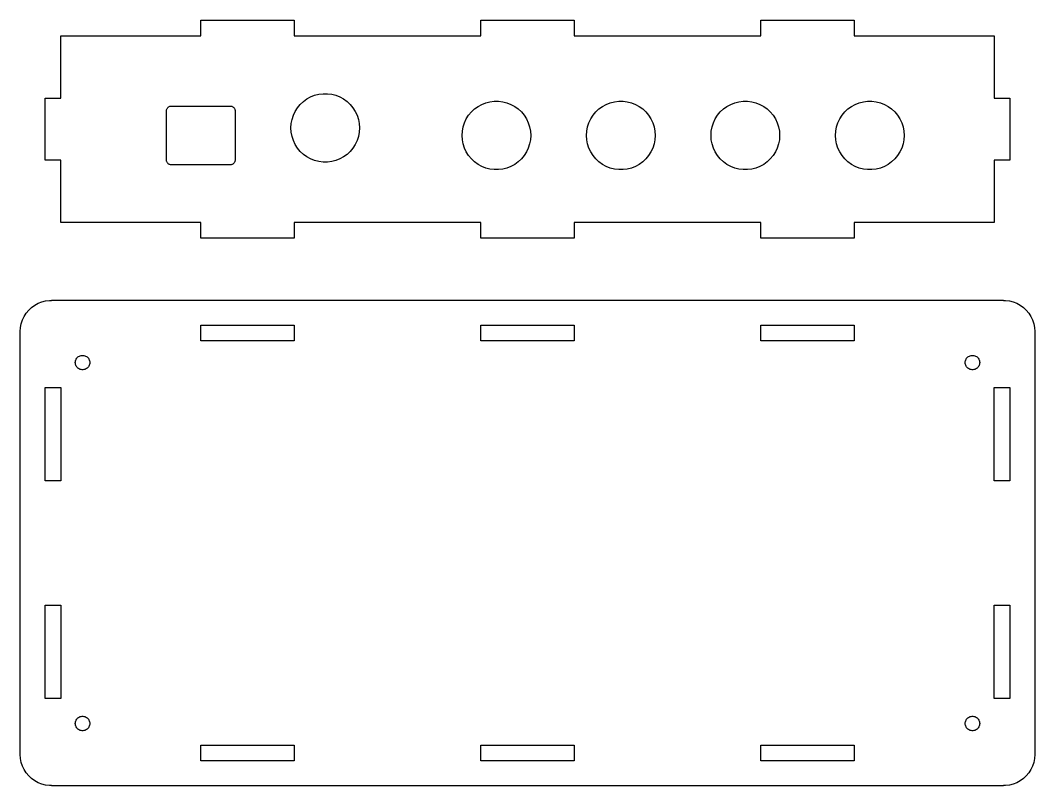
# Model space of a CAD drawing. Extents: x -55 to 260, y -19 to 309.
# Drawn here: x 2.2 to 209.2, y -19.4 to 136.9 of the extents above; entities that cross this region are included whole.
import ezdxf

# ---------------------------------------------------------------- set-up
doc = ezdxf.new("R2010")
doc.units = 0
doc.layers.get('0').update_dxf_attribs({"linetype": 'CONTINUOUS'})

msp = doc.modelspace()

# ---------------------------------------------------------------- linework, layer by layer
at = {"color": 7}
for points in [[(7.286862, 108.283132), (7.286862, 120.983132), (10.461862, 120.983132), (10.461862, 133.683132), (39.036862, 133.683132), (39.036862, 136.858132), (58.086862, 136.858132), (58.086862, 133.683132), (96.186862, 133.683132), (96.186862, 136.858132), (115.236862, 136.858132), (115.236862, 133.683132), (153.336862, 133.683132), (153.336862, 136.858132), (172.386862, 136.858132), (172.386862, 133.683132), (200.961862, 133.683132), (200.961862, 120.983132), (204.136862, 120.983132), (204.136862, 108.283132), (200.961862, 108.283132), (200.961862, 95.583132), (172.386862, 95.583132), (172.386862, 92.408132), (153.336862, 92.408132), (153.336862, 95.583132), (115.236862, 95.583132), (115.236862, 92.408132), (96.186862, 92.408132), (96.186862, 95.583132), (58.086862, 95.583132), (58.086862, 92.408132), (39.036862, 92.408132), (39.036862, 95.583132), (10.461862, 95.583132), (10.461862, 108.283132), (7.286862, 108.283132)], [(7.286862, 108.283132), (7.286862, 120.983132), (10.461862, 120.983132), (10.461862, 133.683132), (39.036862, 133.683132), (39.036862, 136.858132), (58.086862, 136.858132), (58.086862, 133.683132), (96.186862, 133.683132), (96.186862, 136.858132), (115.236862, 136.858132), (115.236862, 133.683132), (153.336862, 133.683132), (153.336862, 136.858132), (172.386862, 136.858132), (172.386862, 133.683132), (200.961862, 133.683132), (200.961862, 120.983132), (204.136862, 120.983132), (204.136862, 108.283132), (200.961862, 108.283132), (200.961862, 95.583132), (172.386862, 95.583132), (172.386862, 92.408132), (153.336862, 92.408132), (153.336862, 95.583132), (115.236862, 95.583132), (115.236862, 92.408132), (96.186862, 92.408132), (96.186862, 95.583132), (58.086862, 95.583132), (58.086862, 92.408132), (39.036862, 92.408132), (39.036862, 95.583132), (10.461862, 95.583132), (10.461862, 108.283132), (7.286862, 108.283132)], [(57.436862, 114.887132), (57.491861, 115.764132), (57.656863, 116.628133), (57.928863, 117.464132), (58.302861, 118.259132), (58.773862, 119.001131), (59.333861, 119.679133), (59.974861, 120.281133), (60.685863, 120.797131), (61.456864, 121.22113), (62.273863, 121.544131), (63.124862, 121.763132), (63.996864, 121.873131), (64.876863, 121.873131), (65.748862, 121.763132), (66.599861, 121.544131), (67.416863, 121.22113), (68.187864, 120.797131), (68.898863, 120.281133), (69.539863, 119.679133), (70.099863, 119.001131), (70.570863, 118.259132), (70.944861, 117.464132), (71.216861, 116.628133), (71.381863, 115.764132), (71.436862, 114.887132), (71.381863, 114.010132), (71.216861, 113.146132), (70.944861, 112.310133), (70.570863, 111.515133), (70.099863, 110.773131), (69.539863, 110.095132), (68.898863, 109.493132), (68.187864, 108.977131), (67.416863, 108.553131), (66.599861, 108.230131), (65.748862, 108.011132), (64.876863, 107.90113), (63.996864, 107.90113), (63.124862, 108.011132), (62.273863, 108.230131), (61.456864, 108.553131), (60.685863, 108.977131), (59.974861, 109.493132), (59.333861, 110.095132), (58.773862, 110.773131), (58.302861, 111.515133), (57.928863, 112.310133), (57.656863, 113.146132), (57.491861, 114.010132), (57.436862, 114.887132)], [(57.436862, 114.887132), (57.491861, 115.764132), (57.656863, 116.628133), (57.928863, 117.464132), (58.302861, 118.259132), (58.773862, 119.001131), (59.333861, 119.679133), (59.974861, 120.281133), (60.685863, 120.797131), (61.456864, 121.22113), (62.273863, 121.544131), (63.124862, 121.763132), (63.996864, 121.873131), (64.876863, 121.873131), (65.748862, 121.763132), (66.599861, 121.544131), (67.416863, 121.22113), (68.187864, 120.797131), (68.898863, 120.281133), (69.539863, 119.679133), (70.099863, 119.001131), (70.570863, 118.259132), (70.944861, 117.464132), (71.216861, 116.628133), (71.381863, 115.764132), (71.436862, 114.887132), (71.381863, 114.010132), (71.216861, 113.146132), (70.944861, 112.310133), (70.570863, 111.515133), (70.099863, 110.773131), (69.539863, 110.095132), (68.898863, 109.493132), (68.187864, 108.977131), (67.416863, 108.553131), (66.599861, 108.230131), (65.748862, 108.011132), (64.876863, 107.90113), (63.996864, 107.90113), (63.124862, 108.011132), (62.273863, 108.230131), (61.456864, 108.553131), (60.685863, 108.977131), (59.974861, 109.493132), (59.333861, 110.095132), (58.773862, 110.773131), (58.302861, 111.515133), (57.928863, 112.310133), (57.656863, 113.146132), (57.491861, 114.010132), (57.436862, 114.887132)], [(92.361862, 113.363132), (92.416861, 114.240132), (92.581863, 115.104133), (92.853863, 115.940132), (93.227861, 116.735132), (93.698862, 117.477131), (94.258861, 118.155133), (94.899861, 118.757133), (95.610863, 119.273131), (96.381864, 119.69713), (97.198863, 120.020131), (98.049862, 120.239132), (98.921864, 120.349131), (99.801863, 120.349131), (100.673862, 120.239132), (101.524861, 120.020131), (102.341863, 119.69713), (103.112864, 119.273131), (103.823863, 118.757133), (104.464863, 118.155133), (105.024863, 117.477131), (105.495863, 116.735132), (105.869861, 115.940132), (106.141861, 115.104133), (106.306863, 114.240132), (106.361862, 113.363132), (106.306863, 112.486132), (106.141861, 111.622132), (105.869861, 110.786133), (105.495863, 109.991133), (105.024863, 109.249131), (104.464863, 108.571132), (103.823863, 107.969132), (103.112864, 107.453131), (102.341863, 107.029131), (101.524861, 106.706131), (100.673862, 106.487132), (99.801863, 106.37713), (98.921864, 106.37713), (98.049862, 106.487132), (97.198863, 106.706131), (96.381864, 107.029131), (95.610863, 107.453131), (94.899861, 107.969132), (94.258861, 108.571132), (93.698862, 109.249131), (93.227861, 109.991133), (92.853863, 110.786133), (92.581863, 111.622132), (92.416861, 112.486132), (92.361862, 113.363132)], [(92.361862, 113.363132), (92.416861, 114.240132), (92.581863, 115.104133), (92.853863, 115.940132), (93.227861, 116.735132), (93.698862, 117.477131), (94.258861, 118.155133), (94.899861, 118.757133), (95.610863, 119.273131), (96.381864, 119.69713), (97.198863, 120.020131), (98.049862, 120.239132), (98.921864, 120.349131), (99.801863, 120.349131), (100.673862, 120.239132), (101.524861, 120.020131), (102.341863, 119.69713), (103.112864, 119.273131), (103.823863, 118.757133), (104.464863, 118.155133), (105.024863, 117.477131), (105.495863, 116.735132), (105.869861, 115.940132), (106.141861, 115.104133), (106.306863, 114.240132), (106.361862, 113.363132), (106.306863, 112.486132), (106.141861, 111.622132), (105.869861, 110.786133), (105.495863, 109.991133), (105.024863, 109.249131), (104.464863, 108.571132), (103.823863, 107.969132), (103.112864, 107.453131), (102.341863, 107.029131), (101.524861, 106.706131), (100.673862, 106.487132), (99.801863, 106.37713), (98.921864, 106.37713), (98.049862, 106.487132), (97.198863, 106.706131), (96.381864, 107.029131), (95.610863, 107.453131), (94.899861, 107.969132), (94.258861, 108.571132), (93.698862, 109.249131), (93.227861, 109.991133), (92.853863, 110.786133), (92.581863, 111.622132), (92.416861, 112.486132), (92.361862, 113.363132)], [(117.761862, 113.363132), (117.816861, 114.240132), (117.981863, 115.104133), (118.253863, 115.940132), (118.627861, 116.735132), (119.098862, 117.477131), (119.658861, 118.155133), (120.299861, 118.757133), (121.010863, 119.273131), (121.781864, 119.69713), (122.598863, 120.020131), (123.449862, 120.239132), (124.321864, 120.349131), (125.201863, 120.349131), (126.073862, 120.239132), (126.924861, 120.020131), (127.741863, 119.69713), (128.512864, 119.273131), (129.223863, 118.757133), (129.864863, 118.155133), (130.424863, 117.477131), (130.895863, 116.735132), (131.269861, 115.940132), (131.541861, 115.104133), (131.706863, 114.240132), (131.761862, 113.363132), (131.706863, 112.486132), (131.541861, 111.622132), (131.269861, 110.786133), (130.895863, 109.991133), (130.424863, 109.249131), (129.864863, 108.571132), (129.223863, 107.969132), (128.512864, 107.453131), (127.741863, 107.029131), (126.924861, 106.706131), (126.073862, 106.487132), (125.201863, 106.37713), (124.321864, 106.37713), (123.449862, 106.487132), (122.598863, 106.706131), (121.781864, 107.029131), (121.010863, 107.453131), (120.299861, 107.969132), (119.658861, 108.571132), (119.098862, 109.249131), (118.627861, 109.991133), (118.253863, 110.786133), (117.981863, 111.622132), (117.816861, 112.486132), (117.761862, 113.363132)], [(117.761862, 113.363132), (117.816861, 114.240132), (117.981863, 115.104133), (118.253863, 115.940132), (118.627861, 116.735132), (119.098862, 117.477131), (119.658861, 118.155133), (120.299861, 118.757133), (121.010863, 119.273131), (121.781864, 119.69713), (122.598863, 120.020131), (123.449862, 120.239132), (124.321864, 120.349131), (125.201863, 120.349131), (126.073862, 120.239132), (126.924861, 120.020131), (127.741863, 119.69713), (128.512864, 119.273131), (129.223863, 118.757133), (129.864863, 118.155133), (130.424863, 117.477131), (130.895863, 116.735132), (131.269861, 115.940132), (131.541861, 115.104133), (131.706863, 114.240132), (131.761862, 113.363132), (131.706863, 112.486132), (131.541861, 111.622132), (131.269861, 110.786133), (130.895863, 109.991133), (130.424863, 109.249131), (129.864863, 108.571132), (129.223863, 107.969132), (128.512864, 107.453131), (127.741863, 107.029131), (126.924861, 106.706131), (126.073862, 106.487132), (125.201863, 106.37713), (124.321864, 106.37713), (123.449862, 106.487132), (122.598863, 106.706131), (121.781864, 107.029131), (121.010863, 107.453131), (120.299861, 107.969132), (119.658861, 108.571132), (119.098862, 109.249131), (118.627861, 109.991133), (118.253863, 110.786133), (117.981863, 111.622132), (117.816861, 112.486132), (117.761862, 113.363132)], [(143.161862, 113.363132), (143.216861, 114.240132), (143.381863, 115.104133), (143.653863, 115.940132), (144.027861, 116.735132), (144.498862, 117.477131), (145.058861, 118.155133), (145.699861, 118.757133), (146.410863, 119.273131), (147.181864, 119.69713), (147.998863, 120.020131), (148.849862, 120.239132), (149.721864, 120.349131), (150.601863, 120.349131), (151.473862, 120.239132), (152.324861, 120.020131), (153.141863, 119.69713), (153.912864, 119.273131), (154.623863, 118.757133), (155.264863, 118.155133), (155.824863, 117.477131), (156.295863, 116.735132), (156.669861, 115.940132), (156.941861, 115.104133), (157.106863, 114.240132), (157.161862, 113.363132), (157.106863, 112.486132), (156.941861, 111.622132), (156.669861, 110.786133), (156.295863, 109.991133), (155.824863, 109.249131), (155.264863, 108.571132), (154.623863, 107.969132), (153.912864, 107.453131), (153.141863, 107.029131), (152.324861, 106.706131), (151.473862, 106.487132), (150.601863, 106.37713), (149.721864, 106.37713), (148.849862, 106.487132), (147.998863, 106.706131), (147.181864, 107.029131), (146.410863, 107.453131), (145.699861, 107.969132), (145.058861, 108.571132), (144.498862, 109.249131), (144.027861, 109.991133), (143.653863, 110.786133), (143.381863, 111.622132), (143.216861, 112.486132), (143.161862, 113.363132)], [(143.161862, 113.363132), (143.216861, 114.240132), (143.381863, 115.104133), (143.653863, 115.940132), (144.027861, 116.735132), (144.498862, 117.477131), (145.058861, 118.155133), (145.699861, 118.757133), (146.410863, 119.273131), (147.181864, 119.69713), (147.998863, 120.020131), (148.849862, 120.239132), (149.721864, 120.349131), (150.601863, 120.349131), (151.473862, 120.239132), (152.324861, 120.020131), (153.141863, 119.69713), (153.912864, 119.273131), (154.623863, 118.757133), (155.264863, 118.155133), (155.824863, 117.477131), (156.295863, 116.735132), (156.669861, 115.940132), (156.941861, 115.104133), (157.106863, 114.240132), (157.161862, 113.363132), (157.106863, 112.486132), (156.941861, 111.622132), (156.669861, 110.786133), (156.295863, 109.991133), (155.824863, 109.249131), (155.264863, 108.571132), (154.623863, 107.969132), (153.912864, 107.453131), (153.141863, 107.029131), (152.324861, 106.706131), (151.473862, 106.487132), (150.601863, 106.37713), (149.721864, 106.37713), (148.849862, 106.487132), (147.998863, 106.706131), (147.181864, 107.029131), (146.410863, 107.453131), (145.699861, 107.969132), (145.058861, 108.571132), (144.498862, 109.249131), (144.027861, 109.991133), (143.653863, 110.786133), (143.381863, 111.622132), (143.216861, 112.486132), (143.161862, 113.363132)], [(168.561862, 113.363132), (168.616861, 114.240132), (168.781863, 115.104133), (169.053863, 115.940132), (169.427861, 116.735132), (169.898862, 117.477131), (170.458861, 118.155133), (171.099861, 118.757133), (171.810863, 119.273131), (172.581864, 119.69713), (173.398863, 120.020131), (174.249862, 120.239132), (175.121864, 120.349131), (176.001863, 120.349131), (176.873862, 120.239132), (177.724861, 120.020131), (178.541863, 119.69713), (179.312864, 119.273131), (180.023863, 118.757133), (180.664863, 118.155133), (181.224863, 117.477131), (181.695863, 116.735132), (182.069861, 115.940132), (182.341861, 115.104133), (182.506863, 114.240132), (182.561862, 113.363132), (182.506863, 112.486132), (182.341861, 111.622132), (182.069861, 110.786133), (181.695863, 109.991133), (181.224863, 109.249131), (180.664863, 108.571132), (180.023863, 107.969132), (179.312864, 107.453131), (178.541863, 107.029131), (177.724861, 106.706131), (176.873862, 106.487132), (176.001863, 106.37713), (175.121864, 106.37713), (174.249862, 106.487132), (173.398863, 106.706131), (172.581864, 107.029131), (171.810863, 107.453131), (171.099861, 107.969132), (170.458861, 108.571132), (169.898862, 109.249131), (169.427861, 109.991133), (169.053863, 110.786133), (168.781863, 111.622132), (168.616861, 112.486132), (168.561862, 113.363132)], [(168.561862, 113.363132), (168.616861, 114.240132), (168.781863, 115.104133), (169.053863, 115.940132), (169.427861, 116.735132), (169.898862, 117.477131), (170.458861, 118.155133), (171.099861, 118.757133), (171.810863, 119.273131), (172.581864, 119.69713), (173.398863, 120.020131), (174.249862, 120.239132), (175.121864, 120.349131), (176.001863, 120.349131), (176.873862, 120.239132), (177.724861, 120.020131), (178.541863, 119.69713), (179.312864, 119.273131), (180.023863, 118.757133), (180.664863, 118.155133), (181.224863, 117.477131), (181.695863, 116.735132), (182.069861, 115.940132), (182.341861, 115.104133), (182.506863, 114.240132), (182.561862, 113.363132), (182.506863, 112.486132), (182.341861, 111.622132), (182.069861, 110.786133), (181.695863, 109.991133), (181.224863, 109.249131), (180.664863, 108.571132), (180.023863, 107.969132), (179.312864, 107.453131), (178.541863, 107.029131), (177.724861, 106.706131), (176.873862, 106.487132), (176.001863, 106.37713), (175.121864, 106.37713), (174.249862, 106.487132), (173.398863, 106.706131), (172.581864, 107.029131), (171.810863, 107.453131), (171.099861, 107.969132), (170.458861, 108.571132), (169.898862, 109.249131), (169.427861, 109.991133), (169.053863, 110.786133), (168.781863, 111.622132), (168.616861, 112.486132), (168.561862, 113.363132)], [(32.036862, 108.363131), (32.036862, 118.363131), (32.044877, 118.488133), (32.067864, 118.612133), (32.106862, 118.731132), (32.160862, 118.845132), (32.227861, 118.951132), (32.307863, 119.048132), (32.399862, 119.134131), (32.500864, 119.20713), (32.610862, 119.268133), (32.727863, 119.314132), (32.849862, 119.345131), (32.973862, 119.361133), (33.036863, 119.361131), (33.036863, 119.363106), (45.036861, 119.363132), (45.036861, 119.361156), (45.099862, 119.361131), (45.223862, 119.345129), (45.345861, 119.314132), (45.462862, 119.268133), (45.572863, 119.20713), (45.673862, 119.134131), (45.765861, 119.048132), (45.845863, 118.951132), (45.912862, 118.845132), (45.966863, 118.731132), (46.005863, 118.612133), (46.028864, 118.488133), (46.036848, 118.363131), (46.036862, 108.363131), (46.028875, 108.238132), (46.00586, 108.114132), (45.966863, 107.995133), (45.912862, 107.881132), (45.845863, 107.775132), (45.765861, 107.678133), (45.673862, 107.592131), (45.572863, 107.519131), (45.462862, 107.458132), (45.345861, 107.412132), (45.223862, 107.38113), (45.099862, 107.365128), (45.036861, 107.365131), (45.036861, 107.363156), (33.036863, 107.363133), (33.036863, 107.365109), (32.973862, 107.365131), (32.849862, 107.381133), (32.727863, 107.412132), (32.610862, 107.458132), (32.500864, 107.519131), (32.399862, 107.592131), (32.307863, 107.678133), (32.227861, 107.775132), (32.160862, 107.881132), (32.106862, 107.995133), (32.067861, 108.114132), (32.04486, 108.238132), (32.036848, 108.363131)], [(32.036862, 108.363131), (32.036862, 118.363131), (32.044877, 118.488133), (32.067864, 118.612133), (32.106862, 118.731132), (32.160862, 118.845132), (32.227861, 118.951132), (32.307863, 119.048132), (32.399862, 119.134131), (32.500864, 119.20713), (32.610862, 119.268133), (32.727863, 119.314132), (32.849862, 119.345131), (32.973862, 119.361133), (33.036863, 119.361131), (33.036863, 119.363106), (45.036861, 119.363132), (45.036861, 119.361156), (45.099862, 119.361131), (45.223862, 119.345129), (45.345861, 119.314132), (45.462862, 119.268133), (45.572863, 119.20713), (45.673862, 119.134131), (45.765861, 119.048132), (45.845863, 118.951132), (45.912862, 118.845132), (45.966863, 118.731132), (46.005863, 118.612133), (46.028864, 118.488133), (46.036848, 118.363131), (46.036862, 108.363131), (46.028875, 108.238132), (46.00586, 108.114132), (45.966863, 107.995133), (45.912862, 107.881132), (45.845863, 107.775132), (45.765861, 107.678133), (45.673862, 107.592131), (45.572863, 107.519131), (45.462862, 107.458132), (45.345861, 107.412132), (45.223862, 107.38113), (45.099862, 107.365128), (45.036861, 107.365131), (45.036861, 107.363156), (33.036863, 107.363133), (33.036863, 107.365109), (32.973862, 107.365131), (32.849862, 107.381133), (32.727863, 107.412132), (32.610862, 107.458132), (32.500864, 107.519131), (32.399862, 107.592131), (32.307863, 107.678133), (32.227861, 107.775132), (32.160862, 107.881132), (32.106862, 107.995133), (32.067861, 108.114132), (32.04486, 108.238132), (32.036848, 108.363131)], [(2.206862, -13.001865), (2.206862, 73.358132), (2.256862, 74.154132), (2.405862, 74.937132), (2.652862, 75.696132), (2.991862, 76.41713), (3.419862, 77.090132), (3.927862, 77.705131), (4.508862, 78.251132), (5.154862, 78.719132), (5.852862, 79.104132), (6.594862, 79.397132), (7.366862, 79.596132), (8.157862, 79.69513), (8.556862, 79.69513), (8.556862, 79.708141), (202.866862, 79.708132), (202.866862, 79.695122), (203.265862, 79.69513), (204.056863, 79.596132), (204.828862, 79.397132), (205.570861, 79.104132), (206.268862, 78.719132), (206.914863, 78.251132), (207.495862, 77.705131), (208.003862, 77.090132), (208.431861, 76.41713), (208.770863, 75.696132), (209.017862, 74.937132), (209.166864, 74.154132), (209.216862, 73.358132), (209.216862, -13.001865), (209.166864, -13.797873), (209.017862, -14.58087), (208.770863, -15.339878), (208.431861, -16.060872), (208.003862, -16.733859), (207.495862, -17.348877), (206.914863, -17.894864), (206.268862, -18.362874), (205.570861, -18.747881), (204.828862, -19.040856), (204.056863, -19.239879), (203.265862, -19.338854), (202.866862, -19.338854), (202.866862, -19.351837), (8.556862, -19.351865), (8.556862, -19.338883), (8.157862, -19.338854), (7.366862, -19.239879), (6.594862, -19.040856), (5.852862, -18.747881), (5.154862, -18.362874), (4.508862, -17.894864), (3.927862, -17.348877), (3.419862, -16.733859), (2.991862, -16.060872), (2.652862, -15.339878), (2.405862, -14.58087), (2.256862, -13.797873), (2.206862, -13.001865)], [(2.206862, -13.001865), (2.206862, 73.358132), (2.256862, 74.154132), (2.405862, 74.937132), (2.652862, 75.696132), (2.991862, 76.41713), (3.419862, 77.090132), (3.927862, 77.705131), (4.508862, 78.251132), (5.154862, 78.719132), (5.852862, 79.104132), (6.594862, 79.397132), (7.366862, 79.596132), (8.157862, 79.69513), (8.556862, 79.69513), (8.556862, 79.708141), (202.866862, 79.708132), (202.866862, 79.695122), (203.265862, 79.69513), (204.056863, 79.596132), (204.828862, 79.397132), (205.570861, 79.104132), (206.268862, 78.719132), (206.914863, 78.251132), (207.495862, 77.705131), (208.003862, 77.090132), (208.431861, 76.41713), (208.770863, 75.696132), (209.017862, 74.937132), (209.166864, 74.154132), (209.216862, 73.358132), (209.216862, -13.001865), (209.166864, -13.797873), (209.017862, -14.58087), (208.770863, -15.339878), (208.431861, -16.060872), (208.003862, -16.733859), (207.495862, -17.348877), (206.914863, -17.894864), (206.268862, -18.362874), (205.570861, -18.747881), (204.828862, -19.040856), (204.056863, -19.239879), (203.265862, -19.338854), (202.866862, -19.338854), (202.866862, -19.351837), (8.556862, -19.351865), (8.556862, -19.338883), (8.157862, -19.338854), (7.366862, -19.239879), (6.594862, -19.040856), (5.852862, -18.747881), (5.154862, -18.362874), (4.508862, -17.894864), (3.927862, -17.348877), (3.419862, -16.733859), (2.991862, -16.060872), (2.652862, -15.339878), (2.405862, -14.58087), (2.256862, -13.797873), (2.206862, -13.001865)], [(39.036862, 71.453132), (39.036862, 74.628132), (58.086862, 74.628132), (58.086862, 71.453132), (39.036862, 71.453132)], [(39.036862, 71.453132), (39.036862, 74.628132), (58.086862, 74.628132), (58.086862, 71.453132), (39.036862, 71.453132)], [(96.186862, 71.453132), (96.186862, 74.628132), (115.236862, 74.628132), (115.236862, 71.453132), (96.186862, 71.453132)], [(96.186862, 71.453132), (96.186862, 74.628132), (115.236862, 74.628132), (115.236862, 71.453132), (96.186862, 71.453132)], [(153.336862, 71.453132), (153.336862, 74.628132), (172.386862, 74.628132), (172.386862, 71.453132), (153.336862, 71.453132)], [(153.336862, 71.453132), (153.336862, 74.628132), (172.386862, 74.628132), (172.386862, 71.453132), (153.336862, 71.453132)], [(13.433862, 67.008132), (13.444863, 67.193132), (13.479862, 67.374132), (13.536862, 67.550132), (13.615862, 67.718133), (13.714862, 67.874131), (13.832862, 68.016131), (13.967862, 68.143131), (14.117862, 68.252131), (14.279862, 68.341133), (14.451862, 68.409131), (14.630862, 68.455131), (14.813862, 68.478132), (14.999862, 68.478132), (15.182862, 68.455131), (15.361862, 68.409131), (15.533862, 68.341133), (15.695862, 68.252131), (15.845862, 68.143131), (15.980862, 68.016131), (16.098862, 67.874131), (16.197862, 67.718133), (16.276862, 67.550132), (16.333862, 67.374132), (16.368862, 67.193132), (16.379863, 67.008132), (16.368861, 66.823133), (16.333862, 66.642132), (16.276862, 66.466133), (16.197862, 66.298132), (16.098862, 66.142131), (15.980862, 66.00013), (15.845862, 65.87313), (15.695862, 65.764131), (15.533862, 65.675132), (15.361862, 65.60713), (15.182862, 65.561131), (14.999862, 65.53813), (14.813862, 65.538133), (14.630862, 65.561134), (14.451862, 65.60713), (14.279862, 65.675132), (14.117862, 65.764131), (13.967862, 65.87313), (13.832862, 66.00013), (13.714862, 66.142131), (13.615862, 66.298132), (13.536862, 66.466133), (13.479862, 66.642132), (13.444862, 66.823133), (13.433861, 67.008132)], [(13.433862, 67.008132), (13.444863, 67.193132), (13.479862, 67.374132), (13.536862, 67.550132), (13.615862, 67.718133), (13.714862, 67.874131), (13.832862, 68.016131), (13.967862, 68.143131), (14.117862, 68.252131), (14.279862, 68.341133), (14.451862, 68.409131), (14.630862, 68.455131), (14.813862, 68.478132), (14.999862, 68.478132), (15.182862, 68.455131), (15.361862, 68.409131), (15.533862, 68.341133), (15.695862, 68.252131), (15.845862, 68.143131), (15.980862, 68.016131), (16.098862, 67.874131), (16.197862, 67.718133), (16.276862, 67.550132), (16.333862, 67.374132), (16.368862, 67.193132), (16.379863, 67.008132), (16.368861, 66.823133), (16.333862, 66.642132), (16.276862, 66.466133), (16.197862, 66.298132), (16.098862, 66.142131), (15.980862, 66.00013), (15.845862, 65.87313), (15.695862, 65.764131), (15.533862, 65.675132), (15.361862, 65.60713), (15.182862, 65.561131), (14.999862, 65.53813), (14.813862, 65.538133), (14.630862, 65.561134), (14.451862, 65.60713), (14.279862, 65.675132), (14.117862, 65.764131), (13.967862, 65.87313), (13.832862, 66.00013), (13.714862, 66.142131), (13.615862, 66.298132), (13.536862, 66.466133), (13.479862, 66.642132), (13.444862, 66.823133), (13.433861, 67.008132)], [(195.043862, 67.008132), (195.054869, 67.193132), (195.089862, 67.374132), (195.146862, 67.550132), (195.225862, 67.718133), (195.324863, 67.874131), (195.442863, 68.016131), (195.577864, 68.143131), (195.727862, 68.252131), (195.889863, 68.341133), (196.061863, 68.409131), (196.240863, 68.455131), (196.423861, 68.478132), (196.609863, 68.478132), (196.792861, 68.455131), (196.971864, 68.409131), (197.143861, 68.341133), (197.305862, 68.252131), (197.455863, 68.143131), (197.590862, 68.016131), (197.708861, 67.874131), (197.807862, 67.718133), (197.886862, 67.550132), (197.943862, 67.374132), (197.978863, 67.193132), (197.98987, 67.008132), (197.978855, 66.823133), (197.943862, 66.642132), (197.886862, 66.466133), (197.807862, 66.298132), (197.708861, 66.142131), (197.590862, 66.00013), (197.455863, 65.87313), (197.305862, 65.764131), (197.143861, 65.675132), (196.971864, 65.60713), (196.792861, 65.561131), (196.609863, 65.53813), (196.423861, 65.538133), (196.240863, 65.561134), (196.061863, 65.60713), (195.889863, 65.675132), (195.727862, 65.764131), (195.577864, 65.87313), (195.442863, 66.00013), (195.324863, 66.142131), (195.225862, 66.298132), (195.146862, 66.466133), (195.089862, 66.642132), (195.054863, 66.823133), (195.043857, 67.008132)], [(195.043862, 67.008132), (195.054869, 67.193132), (195.089862, 67.374132), (195.146862, 67.550132), (195.225862, 67.718133), (195.324863, 67.874131), (195.442863, 68.016131), (195.577864, 68.143131), (195.727862, 68.252131), (195.889863, 68.341133), (196.061863, 68.409131), (196.240863, 68.455131), (196.423861, 68.478132), (196.609863, 68.478132), (196.792861, 68.455131), (196.971864, 68.409131), (197.143861, 68.341133), (197.305862, 68.252131), (197.455863, 68.143131), (197.590862, 68.016131), (197.708861, 67.874131), (197.807862, 67.718133), (197.886862, 67.550132), (197.943862, 67.374132), (197.978863, 67.193132), (197.98987, 67.008132), (197.978855, 66.823133), (197.943862, 66.642132), (197.886862, 66.466133), (197.807862, 66.298132), (197.708861, 66.142131), (197.590862, 66.00013), (197.455863, 65.87313), (197.305862, 65.764131), (197.143861, 65.675132), (196.971864, 65.60713), (196.792861, 65.561131), (196.609863, 65.53813), (196.423861, 65.538133), (196.240863, 65.561134), (196.061863, 65.60713), (195.889863, 65.675132), (195.727862, 65.764131), (195.577864, 65.87313), (195.442863, 66.00013), (195.324863, 66.142131), (195.225862, 66.298132), (195.146862, 66.466133), (195.089862, 66.642132), (195.054863, 66.823133), (195.043857, 67.008132)], [(7.286862, 42.878132), (7.286862, 61.928132), (10.461862, 61.928132), (10.461862, 42.878132), (7.286862, 42.878132)], [(7.286862, 42.878132), (7.286862, 61.928132), (10.461862, 61.928132), (10.461862, 42.878132), (7.286862, 42.878132)], [(200.961862, 42.878132), (200.961862, 61.928132), (204.136862, 61.928132), (204.136862, 42.878132), (200.961862, 42.878132)], [(200.961862, 42.878132), (200.961862, 61.928132), (204.136862, 61.928132), (204.136862, 42.878132), (200.961862, 42.878132)], [(7.286862, -1.571865), (7.286862, 17.478135), (10.461862, 17.478135), (10.461862, -1.571865), (7.286862, -1.571865)], [(7.286862, -1.571865), (7.286862, 17.478135), (10.461862, 17.478135), (10.461862, -1.571865), (7.286862, -1.571865)], [(200.961862, -1.571865), (200.961862, 17.478135), (204.136862, 17.478135), (204.136862, -1.571865), (200.961862, -1.571865)], [(200.961862, -1.571865), (200.961862, 17.478135), (204.136862, 17.478135), (204.136862, -1.571865), (200.961862, -1.571865)], [(13.433862, -6.651865), (13.444863, -6.466868), (13.479862, -6.285879), (13.536862, -6.109857), (13.615862, -5.941878), (13.714862, -5.785866), (13.832862, -5.64388), (13.967862, -5.51688), (14.117862, -5.407858), (14.279862, -5.318873), (14.451862, -5.250857), (14.630862, -5.204855), (14.813862, -5.181995)], [(13.433862, -6.651865), (13.444863, -6.466868), (13.479862, -6.285879), (13.536862, -6.109857), (13.615862, -5.941878), (13.714862, -5.785866), (13.832862, -5.64388), (13.967862, -5.51688), (14.117862, -5.407858), (14.279862, -5.318873), (14.451862, -5.250857), (14.630862, -5.204855), (14.813862, -5.181995)], [(14.813862, -5.181882), (14.999862, -5.181882), (15.182862, -5.204742)], [(14.813862, -5.181882), (14.999862, -5.181882), (15.182862, -5.204742)], [(15.182862, -5.204855), (15.361862, -5.250857), (15.533862, -5.318873), (15.695862, -5.407858), (15.845862, -5.51688), (15.980862, -5.64388), (16.098862, -5.785866), (16.197862, -5.941878), (16.276862, -6.109857), (16.333862, -6.285879), (16.368862, -6.466868), (16.379863, -6.651865), (16.368861, -6.836862), (16.333862, -7.017879), (16.276862, -7.193873), (16.197862, -7.36188), (16.098862, -7.517864), (15.980862, -7.659878), (15.845862, -7.786878), (15.695862, -7.895872), (15.533862, -7.984857), (15.361862, -8.052872), (15.182862, -8.098875), (14.999862, -8.122017)], [(15.182862, -5.204855), (15.361862, -5.250857), (15.533862, -5.318873), (15.695862, -5.407858), (15.845862, -5.51688), (15.980862, -5.64388), (16.098862, -5.785866), (16.197862, -5.941878), (16.276862, -6.109857), (16.333862, -6.285879), (16.368862, -6.466868), (16.379863, -6.651865), (16.368861, -6.836862), (16.333862, -7.017879), (16.276862, -7.193873), (16.197862, -7.36188), (16.098862, -7.517864), (15.980862, -7.659878), (15.845862, -7.786878), (15.695862, -7.895872), (15.533862, -7.984857), (15.361862, -8.052872), (15.182862, -8.098875), (14.999862, -8.122017)], [(195.043862, -6.651865), (195.054869, -6.466868), (195.089862, -6.285879), (195.146862, -6.109857), (195.225862, -5.941878), (195.324863, -5.785866), (195.442863, -5.64388), (195.577864, -5.51688), (195.727862, -5.407858), (195.889863, -5.318873), (196.061863, -5.250857), (196.240863, -5.204855), (196.423861, -5.181995)], [(195.043862, -6.651865), (195.054869, -6.466868), (195.089862, -6.285879), (195.146862, -6.109857), (195.225862, -5.941878), (195.324863, -5.785866), (195.442863, -5.64388), (195.577864, -5.51688), (195.727862, -5.407858), (195.889863, -5.318873), (196.061863, -5.250857), (196.240863, -5.204855), (196.423861, -5.181995)], [(196.423861, -5.181882), (196.609863, -5.181882), (196.792861, -5.204742)], [(196.423861, -5.181882), (196.609863, -5.181882), (196.792861, -5.204742)], [(196.792861, -5.204855), (196.971864, -5.250857), (197.143861, -5.318873), (197.305862, -5.407858), (197.455863, -5.51688), (197.590862, -5.64388), (197.708861, -5.785866), (197.807862, -5.941878), (197.886862, -6.109857), (197.943862, -6.285879), (197.978863, -6.466868), (197.98987, -6.651865), (197.978855, -6.836862), (197.943862, -7.017879), (197.886862, -7.193873), (197.807862, -7.36188), (197.708861, -7.517864), (197.590862, -7.659878), (197.455863, -7.786878), (197.305862, -7.895872), (197.143861, -7.984857), (196.971864, -8.052872), (196.792861, -8.098875), (196.609863, -8.122017)], [(196.792861, -5.204855), (196.971864, -5.250857), (197.143861, -5.318873), (197.305862, -5.407858), (197.455863, -5.51688), (197.590862, -5.64388), (197.708861, -5.785866), (197.807862, -5.941878), (197.886862, -6.109857), (197.943862, -6.285879), (197.978863, -6.466868), (197.98987, -6.651865), (197.978855, -6.836862), (197.943862, -7.017879), (197.886862, -7.193873), (197.807862, -7.36188), (197.708861, -7.517864), (197.590862, -7.659878), (197.455863, -7.786878), (197.305862, -7.895872), (197.143861, -7.984857), (196.971864, -8.052872), (196.792861, -8.098875), (196.609863, -8.122017)], [(14.630862, -8.098875), (14.451862, -8.052872), (14.279862, -7.984857), (14.117862, -7.895872), (13.967862, -7.786878), (13.832862, -7.659878), (13.714862, -7.517864), (13.615862, -7.36188), (13.536862, -7.193873), (13.479862, -7.017879), (13.444862, -6.836862), (13.433861, -6.651865)], [(14.630862, -8.098875), (14.451862, -8.052872), (14.279862, -7.984857), (14.117862, -7.895872), (13.967862, -7.786878), (13.832862, -7.659878), (13.714862, -7.517864), (13.615862, -7.36188), (13.536862, -7.193873), (13.479862, -7.017879), (13.444862, -6.836862), (13.433861, -6.651865)], [(14.999862, -8.121876), (14.813862, -8.121876), (14.630862, -8.098734)], [(14.999862, -8.121876), (14.813862, -8.121876), (14.630862, -8.098734)], [(196.240863, -8.098875), (196.061863, -8.052872), (195.889863, -7.984857), (195.727862, -7.895872), (195.577864, -7.786878), (195.442863, -7.659878), (195.324863, -7.517864), (195.225862, -7.36188), (195.146862, -7.193873), (195.089862, -7.017879), (195.054863, -6.836862), (195.043857, -6.651865)], [(196.240863, -8.098875), (196.061863, -8.052872), (195.889863, -7.984857), (195.727862, -7.895872), (195.577864, -7.786878), (195.442863, -7.659878), (195.324863, -7.517864), (195.225862, -7.36188), (195.146862, -7.193873), (195.089862, -7.017879), (195.054863, -6.836862), (195.043857, -6.651865)], [(196.609863, -8.121876), (196.423861, -8.121876), (196.240863, -8.098734)], [(196.609863, -8.121876), (196.423861, -8.121876), (196.240863, -8.098734)], [(39.036862, -14.271865), (39.036862, -11.096865), (58.086862, -11.096865), (58.086862, -14.271865), (39.036862, -14.271865)], [(39.036862, -14.271865), (39.036862, -11.096865), (58.086862, -11.096865), (58.086862, -14.271865), (39.036862, -14.271865)], [(96.186862, -14.271865), (96.186862, -11.096865), (115.236862, -11.096865), (115.236862, -14.271865), (96.186862, -14.271865)], [(96.186862, -14.271865), (96.186862, -11.096865), (115.236862, -11.096865), (115.236862, -14.271865), (96.186862, -14.271865)], [(153.336862, -14.271865), (153.336862, -11.096865), (172.386862, -11.096865), (172.386862, -14.271865), (153.336862, -14.271865)], [(153.336862, -14.271865), (153.336862, -11.096865), (172.386862, -11.096865), (172.386862, -14.271865), (153.336862, -14.271865)]]:
    msp.add_lwpolyline(points, dxfattribs=at)

doc.saveas('drawing.dxf')
